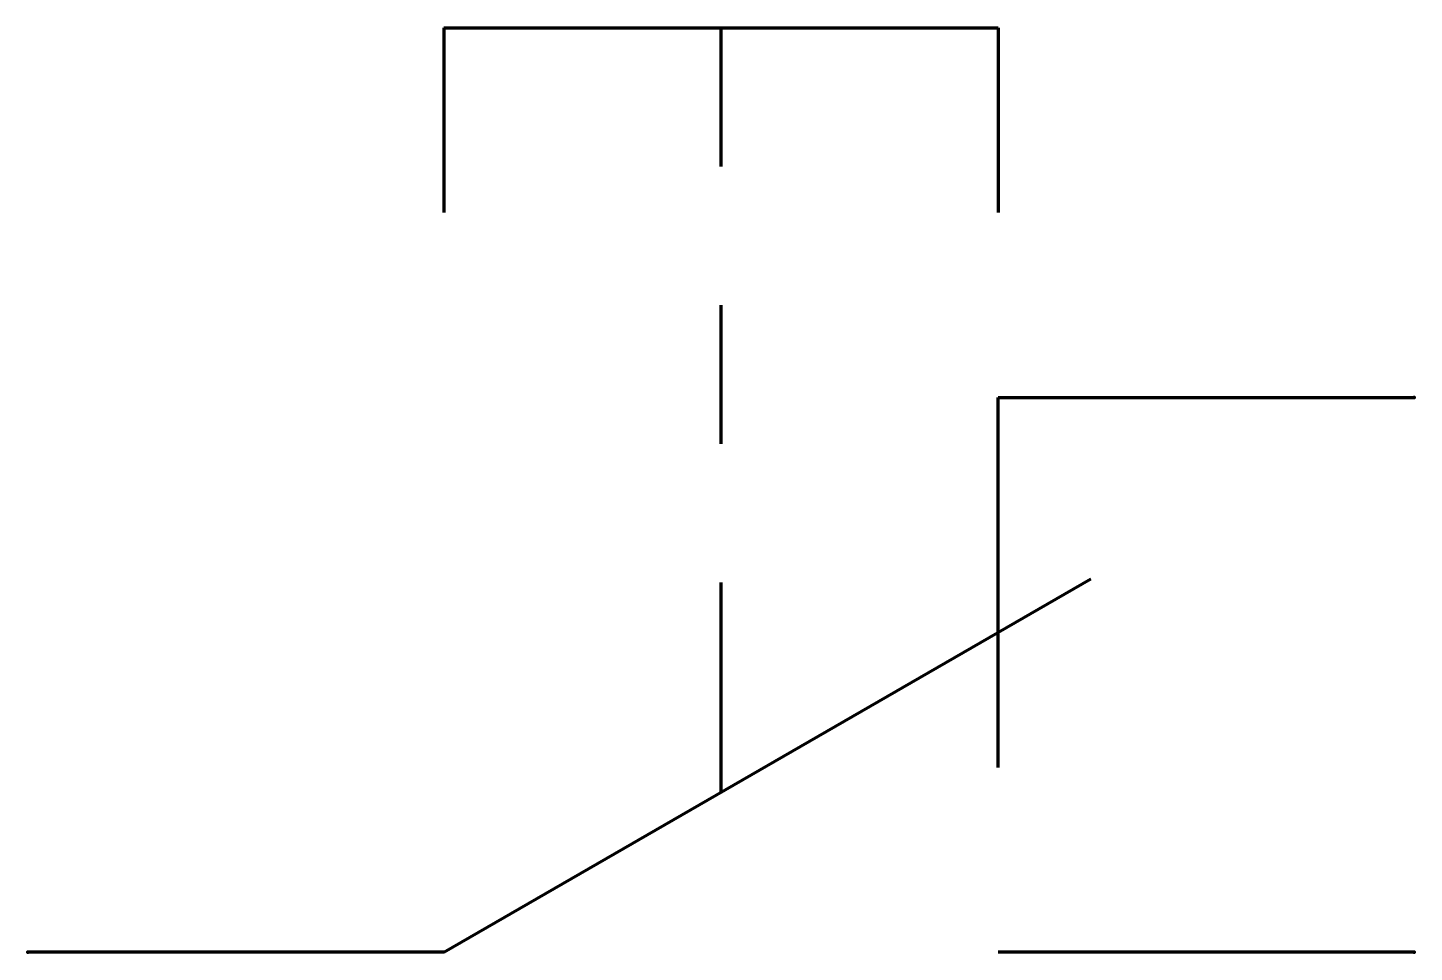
# Model space of a CAD drawing. Header units: millimetres. Extents: x 0 to 15, y 0 to 10.
import ezdxf

# ---------------------------------------------------------------- set-up
doc = ezdxf.new("R2010")
doc.units = ezdxf.units.MM
doc.layers.get('0').update_dxf_attribs({"linetype": 'CONTINUOUS', "lineweight": 0})

msp = doc.modelspace()

# ---------------------------------------------------------------- linework, layer by layer
at = {"color": 7, "linetype": 'CONTINUOUS', "lineweight": 70}
for p, q in [((4.5, 10), (10.5, 10)), ((4.5, 10), (4.5, 8)), ((7.5, 10), (7.5, 8.5)), ((10.5, 10), (10.5, 8)), ((7.5, 7), (7.5, 5.5)), ((10.5, 2), (10.5, 6)), ((10.5, 6), (15, 6)), ((4.5, 0), (11.5, 4.04)), ((7.5, 4), (7.5, 1.73)), ((4.5, 0), (0, 0)), ((15, 0), (10.5, 0))]:
    msp.add_line(p, q, dxfattribs=at)
for p in [(15, 6), (0, 0), (15, 0)]:
    msp.add_point(p, dxfattribs=at)

doc.saveas('drawing.dxf')
